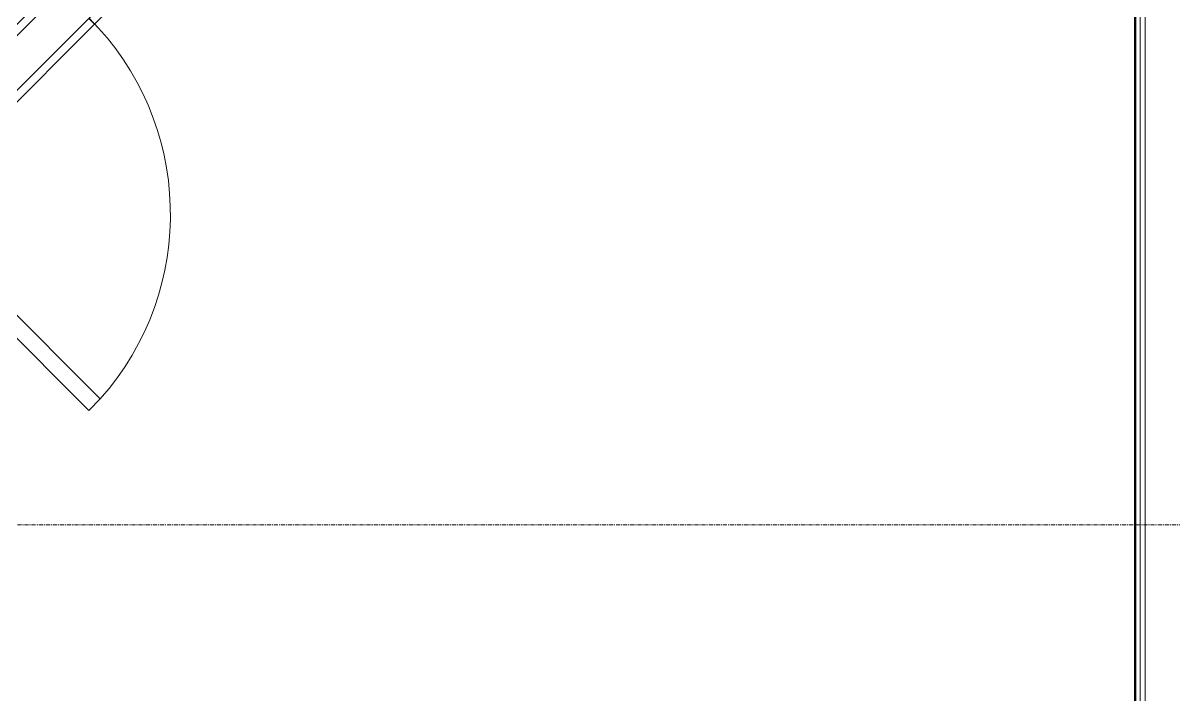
# Model space of a CAD drawing. Header units: inches. Extents: x -4235 to -464, y 9767 to 12347.
# Drawn here: x -3479.5 to -3338.2, y 10146.3 to 10228.8 of the extents above; entities that cross this region are included whole.
import ezdxf

# ---------------------------------------------------------------- set-up
doc = ezdxf.new("R2010")
doc.units = ezdxf.units.IN
doc.header["$MEASUREMENT"] = 0
doc.linetypes.add('Grid Line 1_2_', pattern=[0.875, 0.5, -0.125, 0.125, -0.125])
for name, color, linetype, lineweight in [('0-1', 7, 'Continuous', 5), ('0-2', 10, 'Continuous', 9), ('A-DOOR-1', 10, 'Continuous', 9), ('A-DOOR-2', 50, 'Continuous', 20), ('A-DOOR-FRAM-1', 10, 'Continuous', 9), ('A-WALL-2', 250, 'Continuous', 13), ('A-WALL-3', 10, 'Continuous', 9), ('I-WALL-1', 7, 'Continuous', 50), ('S-GRID-1', 1, 'Grid Line 1_2_', 9)]:
    doc.layers.add(name, color=color, linetype=linetype, lineweight=lineweight)

# ---------------------------------------------------------------- blocks, each defined once
blk = doc.blocks.new('SWING - SINGLE - FLUSH - 2-10 x 6-8 - PRIVACY-3199407-BACKGROUND - RCP - 3RD FLOOR')
at = {"layer": 'A-DOOR-1'}
blk.add_arc((17, 2.37), 34.07, 93.3657, 180, dxfattribs=at)
at = {"layer": 'A-DOOR-2'}
for p, q in [((15, 2.37), (15, 36.38)), ((17, 36.38), (15, 36.38)), ((17, 2.37), (17, 36.38)), ((17, 2.37), (15, 2.37))]:
    blk.add_line(p, q, dxfattribs=at)
at = {"layer": 'A-DOOR-FRAM-1'}
for p, q in [((-17, 3.37), (-20, 3.37)), ((-20, 2.37), (-20, 3.37)), ((17, 3.37), (-17, 3.37)), ((-17, 2.37), (-17, 3.37)), ((20, 3.37), (17, 3.37)), ((17, 2.37), (17, 3.37)), ((20, 2.37), (20, 3.37)), ((-20, 2.37), (-17, 2.37)), ((-17, 2.37), (17, 2.37)), ((17, 2.37), (20, 2.37)), ((-17, -2.38), (-20, -2.38)), ((-20, -2.38), (-20, -3.38)), ((17, -2.38), (-17, -2.38)), ((-17, -2.38), (-17, -3.38)), ((20, -2.38), (17, -2.38)), ((17, -2.38), (17, -3.38)), ((20, -2.38), (20, -3.38)), ((-20, -3.38), (-17, -3.38)), ((-17, -3.38), (17, -3.38)), ((17, -3.38), (20, -3.38))]:
    blk.add_line(p, q, dxfattribs=at)
blk = doc.blocks.new('CTR - 1st Phase - Unit Layouts_rvt-1-BACKGROUND - RCP - 3RD FLOOR')
at = {"layer": 'A-WALL-3'}
for p, q in [((-3474.79, 10232.68), (-3498.83, 10208.63)), ((-3495.47, 10205.27), (-3471.43, 10229.32))]:
    blk.add_line(p, q, dxfattribs=at)
at = {"layer": '0-2', "rotation": 225.0000000000005}
blk.add_blockref('SWING - SINGLE - FLUSH - 2-10 x 6-8 - PRIVACY-3199407-BACKGROUND - RCP - 3RD FLOOR', (-3485.13, 10218.97), dxfattribs=at)
blk = doc.blocks.new('CTR - 1st Phase - Common Walls_rvt-1-BACKGROUND - RCP - 3RD FLOOR')
at = {"layer": 'A-WALL-2'}
for p, q in [((-3342.35, 9988.44), (-3342.35, 10373.41)), ((-3341.72, 9988.44), (-3341.72, 10373.41))]:
    blk.add_line(p, q, dxfattribs=at)
at = {"layer": 'I-WALL-1'}
blk.add_line((-3342.97, 9988.44), (-3342.97, 10248.91), dxfattribs=at)

msp = doc.modelspace()

# ---------------------------------------------------------------- linework, layer by layer
at = {"layer": 'S-GRID-1'}
msp.add_line((-464.45, 10167.19), (-4185.7, 10167.19), dxfattribs=at)

# ---------------------------------------------------------------- block references
at = {"layer": '0-1'}
for name in ['CTR - 1st Phase - Unit Layouts_rvt-1-BACKGROUND - RCP - 3RD FLOOR', 'CTR - 1st Phase - Common Walls_rvt-1-BACKGROUND - RCP - 3RD FLOOR']:
    msp.add_blockref(name, (0, 0), dxfattribs=at)

doc.saveas('drawing.dxf')
